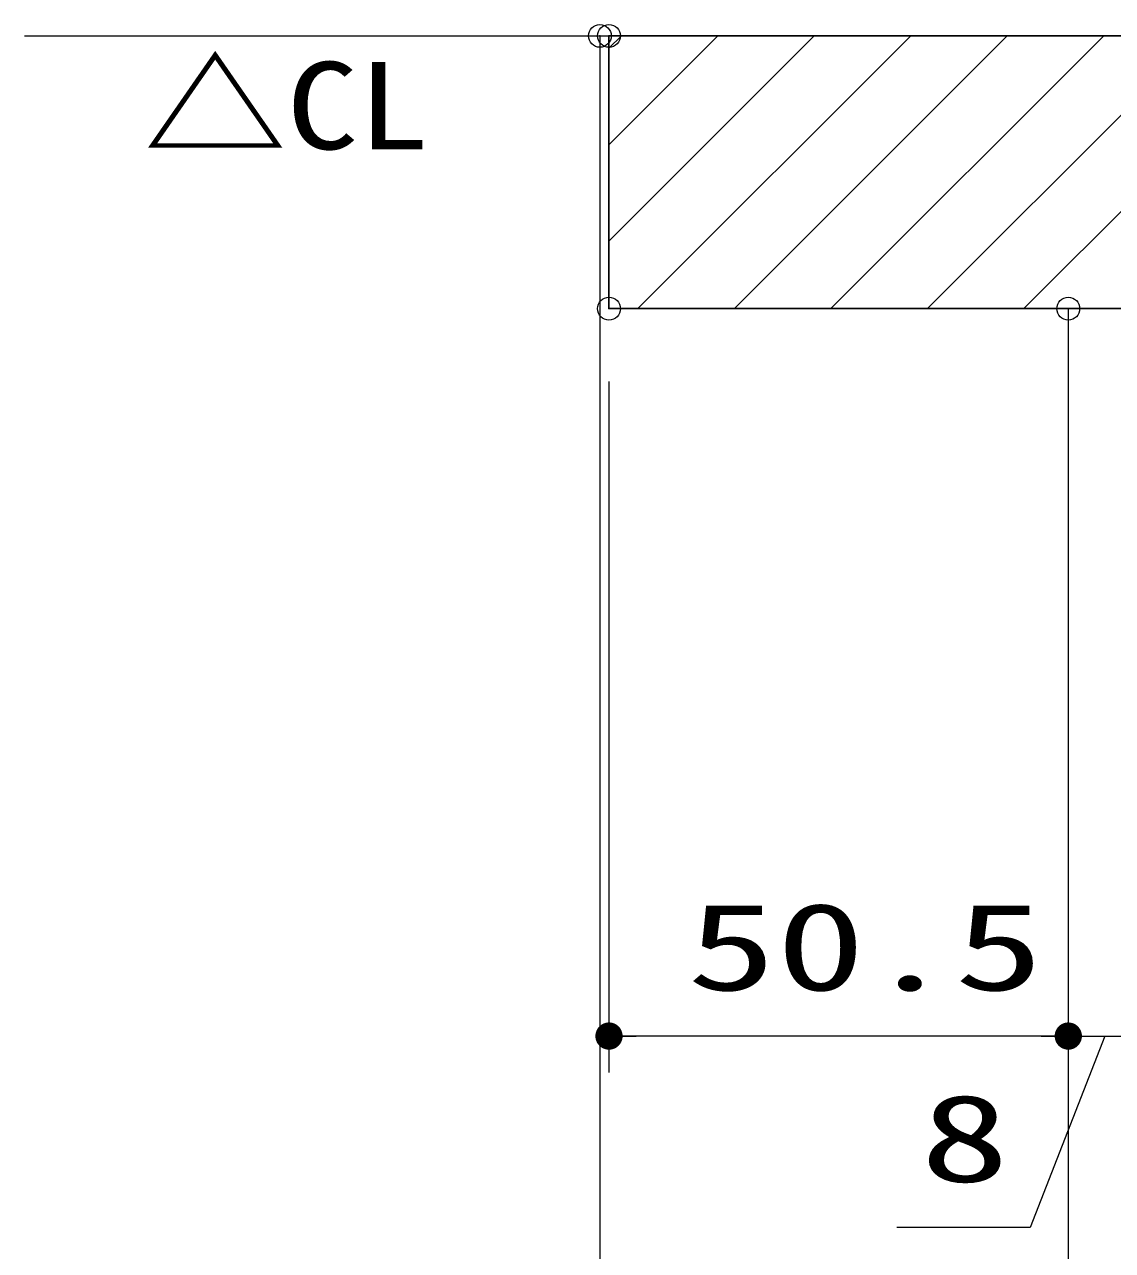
# Model space of a CAD drawing. Units: millimetres, scale not verified. Extents: x -1306 to 1306, y -607 to 607.
# Drawn here: x -376.7 to -257.1, y -49.9 to 85 of the extents above; entities that cross this region are included whole.
import ezdxf
from ezdxf.enums import TextEntityAlignment as Align

# ---------------------------------------------------------------- set-up
doc = ezdxf.new("R2010")
doc.units = ezdxf.units.MM
doc.header["$LTSCALE"] = 5
doc.header["$PDMODE"] = 32
doc.header["$PDSIZE"] = 2.5
for name, color, linetype, lineweight in [('0-1_線(黄)', 2, 'Continuous', 15), ('0-D_線(白)', 7, 'Continuous', 30), ('1-0_線(水)', 4, 'Continuous', 9), ('1-1_寸法線', 3, 'Continuous', 13), ('1-2_ハッチング', 6, 'Continuous', 9), ('1-4_DEFPOINTS', 7, 'Continuous', 5), ('1-5_0', 3, 'Continuous', 25)]:
    doc.layers.add(name, color=color, linetype=linetype, lineweight=lineweight)
doc.styles.add('ＭＳ ゴシック', font='')
doc.styles.get('ＭＳ ゴシック').set_extended_font_data('MS Gothic')

# ---------------------------------------------------------------- blocks, each defined once
blk = doc.blocks.new('_DOT')
at = {"layer": '1-5_0'}
blk.add_line((-2.5, 0), (-5, 0), dxfattribs=at)
for points in [[(0, 0), (-1.34, 2.111), (-1.064, 2.262)], [(0, 0), (-1.064, 2.262), (-0.773, 2.378)], [(0, 0), (-0.773, 2.378), (-0.468, 2.456)], [(0, 0), (-0.468, 2.456), (-0.157, 2.495)], [(0, 0), (-0.157, 2.495), (0.157, 2.495)], [(0, 0), (0.157, 2.495), (0.468, 2.456)], [(0, 0), (0.468, 2.456), (0.773, 2.378)], [(0, 0), (0.773, 2.378), (1.064, 2.262)], [(0, 0), (1.064, 2.262), (1.34, 2.111)], [(0, 0), (-2.5, 0), (-2.48, 0.313)], [(0, 0), (-2.48, -0.313), (-2.5, 0)], [(0, 0), (-2.48, 0.313), (-2.421, 0.622)], [(0, 0), (-2.421, -0.622), (-2.48, -0.313)], [(0, 0), (-2.421, 0.622), (-2.324, 0.92)], [(0, 0), (-2.324, -0.92), (-2.421, -0.622)], [(0, 0), (-2.324, 0.92), (-2.191, 1.204)], [(0, 0), (-2.191, -1.204), (-2.324, -0.92)], [(0, 0), (-2.191, 1.204), (-2.023, 1.469)], [(0, 0), (-2.023, -1.469), (-2.191, -1.204)], [(0, 0), (-2.023, 1.469), (-1.822, 1.711)], [(0, 0), (-1.822, -1.711), (-2.023, -1.469)], [(0, 0), (-1.822, 1.711), (-1.594, 1.926)], [(0, 0), (-1.594, -1.926), (-1.822, -1.711)], [(0, 0), (-1.594, 1.926), (-1.34, 2.111)], [(0, 0), (-1.34, -2.111), (-1.594, -1.926)], [(0, 0), (-1.064, -2.262), (-1.34, -2.111)], [(0, 0), (-0.773, -2.378), (-1.064, -2.262)], [(0, 0), (-0.468, -2.456), (-0.773, -2.378)], [(0, 0), (-0.157, -2.495), (-0.468, -2.456)], [(0, 0), (0.157, -2.495), (-0.157, -2.495)], [(0, 0), (1.34, 2.111), (1.594, 1.926)], [(0, 0), (1.594, 1.926), (1.822, 1.711)], [(0, 0), (1.822, 1.711), (2.023, 1.469)], [(0, 0), (2.023, 1.469), (2.191, 1.204)], [(0, 0), (2.191, 1.204), (2.324, 0.92)], [(0, 0), (2.324, 0.92), (2.421, 0.622)], [(0, 0), (2.421, 0.622), (2.48, 0.313)], [(0, 0), (2.48, 0.313), (2.5, 0)], [(0, 0), (0.468, -2.456), (0.157, -2.495)], [(0, 0), (0.773, -2.378), (0.468, -2.456)], [(0, 0), (1.064, -2.262), (0.773, -2.378)], [(0, 0), (1.34, -2.111), (1.064, -2.262)], [(0, 0), (1.594, -1.926), (1.34, -2.111)], [(0, 0), (1.822, -1.711), (1.594, -1.926)], [(0, 0), (2.023, -1.469), (1.822, -1.711)], [(0, 0), (2.191, -1.204), (2.023, -1.469)], [(0, 0), (2.324, -0.92), (2.191, -1.204)], [(0, 0), (2.421, -0.622), (2.324, -0.92)], [(0, 0), (2.48, -0.313), (2.421, -0.622)], [(0, 0), (2.5, 0), (2.48, -0.313)]]:
    blk.add_solid(points, dxfattribs=at)

msp = doc.modelspace()

# ---------------------------------------------------------------- linework, layer by layer
at = {"layer": '0-1_線(黄)'}
msp.add_line((-376.69, 83.73), (278.296, 83.73), dxfattribs=at)
at = {"layer": '0-D_線(白)'}
msp.add_line((-312.427, 83.73), (-159.427, 83.73), dxfattribs=at)
msp.add_lwpolyline([(-312.427, 83.73), (-312.427, 53.73), (-249.927, 53.73)], dxfattribs=at)
at = {"layer": '1-0_線(水)'}
for p, q in [((-313.427, 83.73), (-313.427, -166.275)), ((-313.427, 83.73), (-312.427, 83.73)), ((-261.927, 53.73), (-261.927, -166.275))]:
    msp.add_line(p, q, dxfattribs=at)
at = {"layer": '1-1_寸法線'}
for p, q in [((-312.427, 45.73), (-312.427, -30.27)), ((-261.927, 45.73), (-261.927, -30.27)), ((-261.927, 45.73), (-261.927, -30.27)), ((-264.927, -26.27), (-309.427, -26.27)), ((-264.927, -26.27), (-267.927, -26.27)), ((-261.927, -26.27), (-253.927, -26.27)), ((-261.927, -26.27), (-253.927, -26.27))]:
    msp.add_line(p, q, dxfattribs=at)
msp.add_lwpolyline([(-257.927, -26.27), (-266.104, -47.338), (-280.771, -47.338)], dxfattribs=at)
at = {"layer": '1-2_ハッチング'}
for p, q in [((-312.427, 82.367), (-311.065, 83.73)), ((-312.427, 71.76), (-300.458, 83.73)), ((-312.427, 61.154), (-289.851, 83.73)), ((-309.245, 53.73), (-279.245, 83.73)), ((-298.638, 53.73), (-268.638, 83.73)), ((-288.032, 53.73), (-258.032, 83.73)), ((-277.425, 53.73), (-247.425, 83.73)), ((-266.818, 53.73), (-249.927, 70.621))]:
    msp.add_line(p, q, dxfattribs=at)
at = {"layer": '1-4_DEFPOINTS'}
for p in [(-313.427, 83.73), (-312.427, 83.73), (-312.427, 53.73), (-261.927, 53.73), (-312.427, -26.27)]:
    msp.add_point(p, dxfattribs=at)

# ---------------------------------------------------------------- block references
at = {"layer": '1-1_寸法線', "xscale": 0.6, "yscale": 0.6, "rotation": 180}
msp.add_blockref('_DOT', (-312.427, -26.27), dxfattribs=at)
at = {"layer": '1-1_寸法線', "xscale": 0.6, "yscale": 0.6}
msp.add_blockref('_DOT', (-261.927, -26.27), dxfattribs=at)
msp.add_blockref('_DOT', (-261.927, -26.27), dxfattribs=at)

# ---------------------------------------------------------------- texts
at = {"layer": '0-1_線(黄)', "style": 'ＭＳ ゴシック', "width": 1.2}
msp.add_text('△CL', height=9.604, dxfattribs=at).set_placement((-363.585, 68.383), align=Align.BOTTOM_LEFT)
at = {"layer": '1-1_寸法線', "style": 'ＭＳ ゴシック', "width": 1.5}
for s, p in [('50.5', (-303.844, -24.121)), ('8', (-278.199, -45.188))]:
    msp.add_text(s, height=9.604, dxfattribs=at).set_placement(p, align=Align.BOTTOM_LEFT)

doc.saveas('drawing.dxf')
